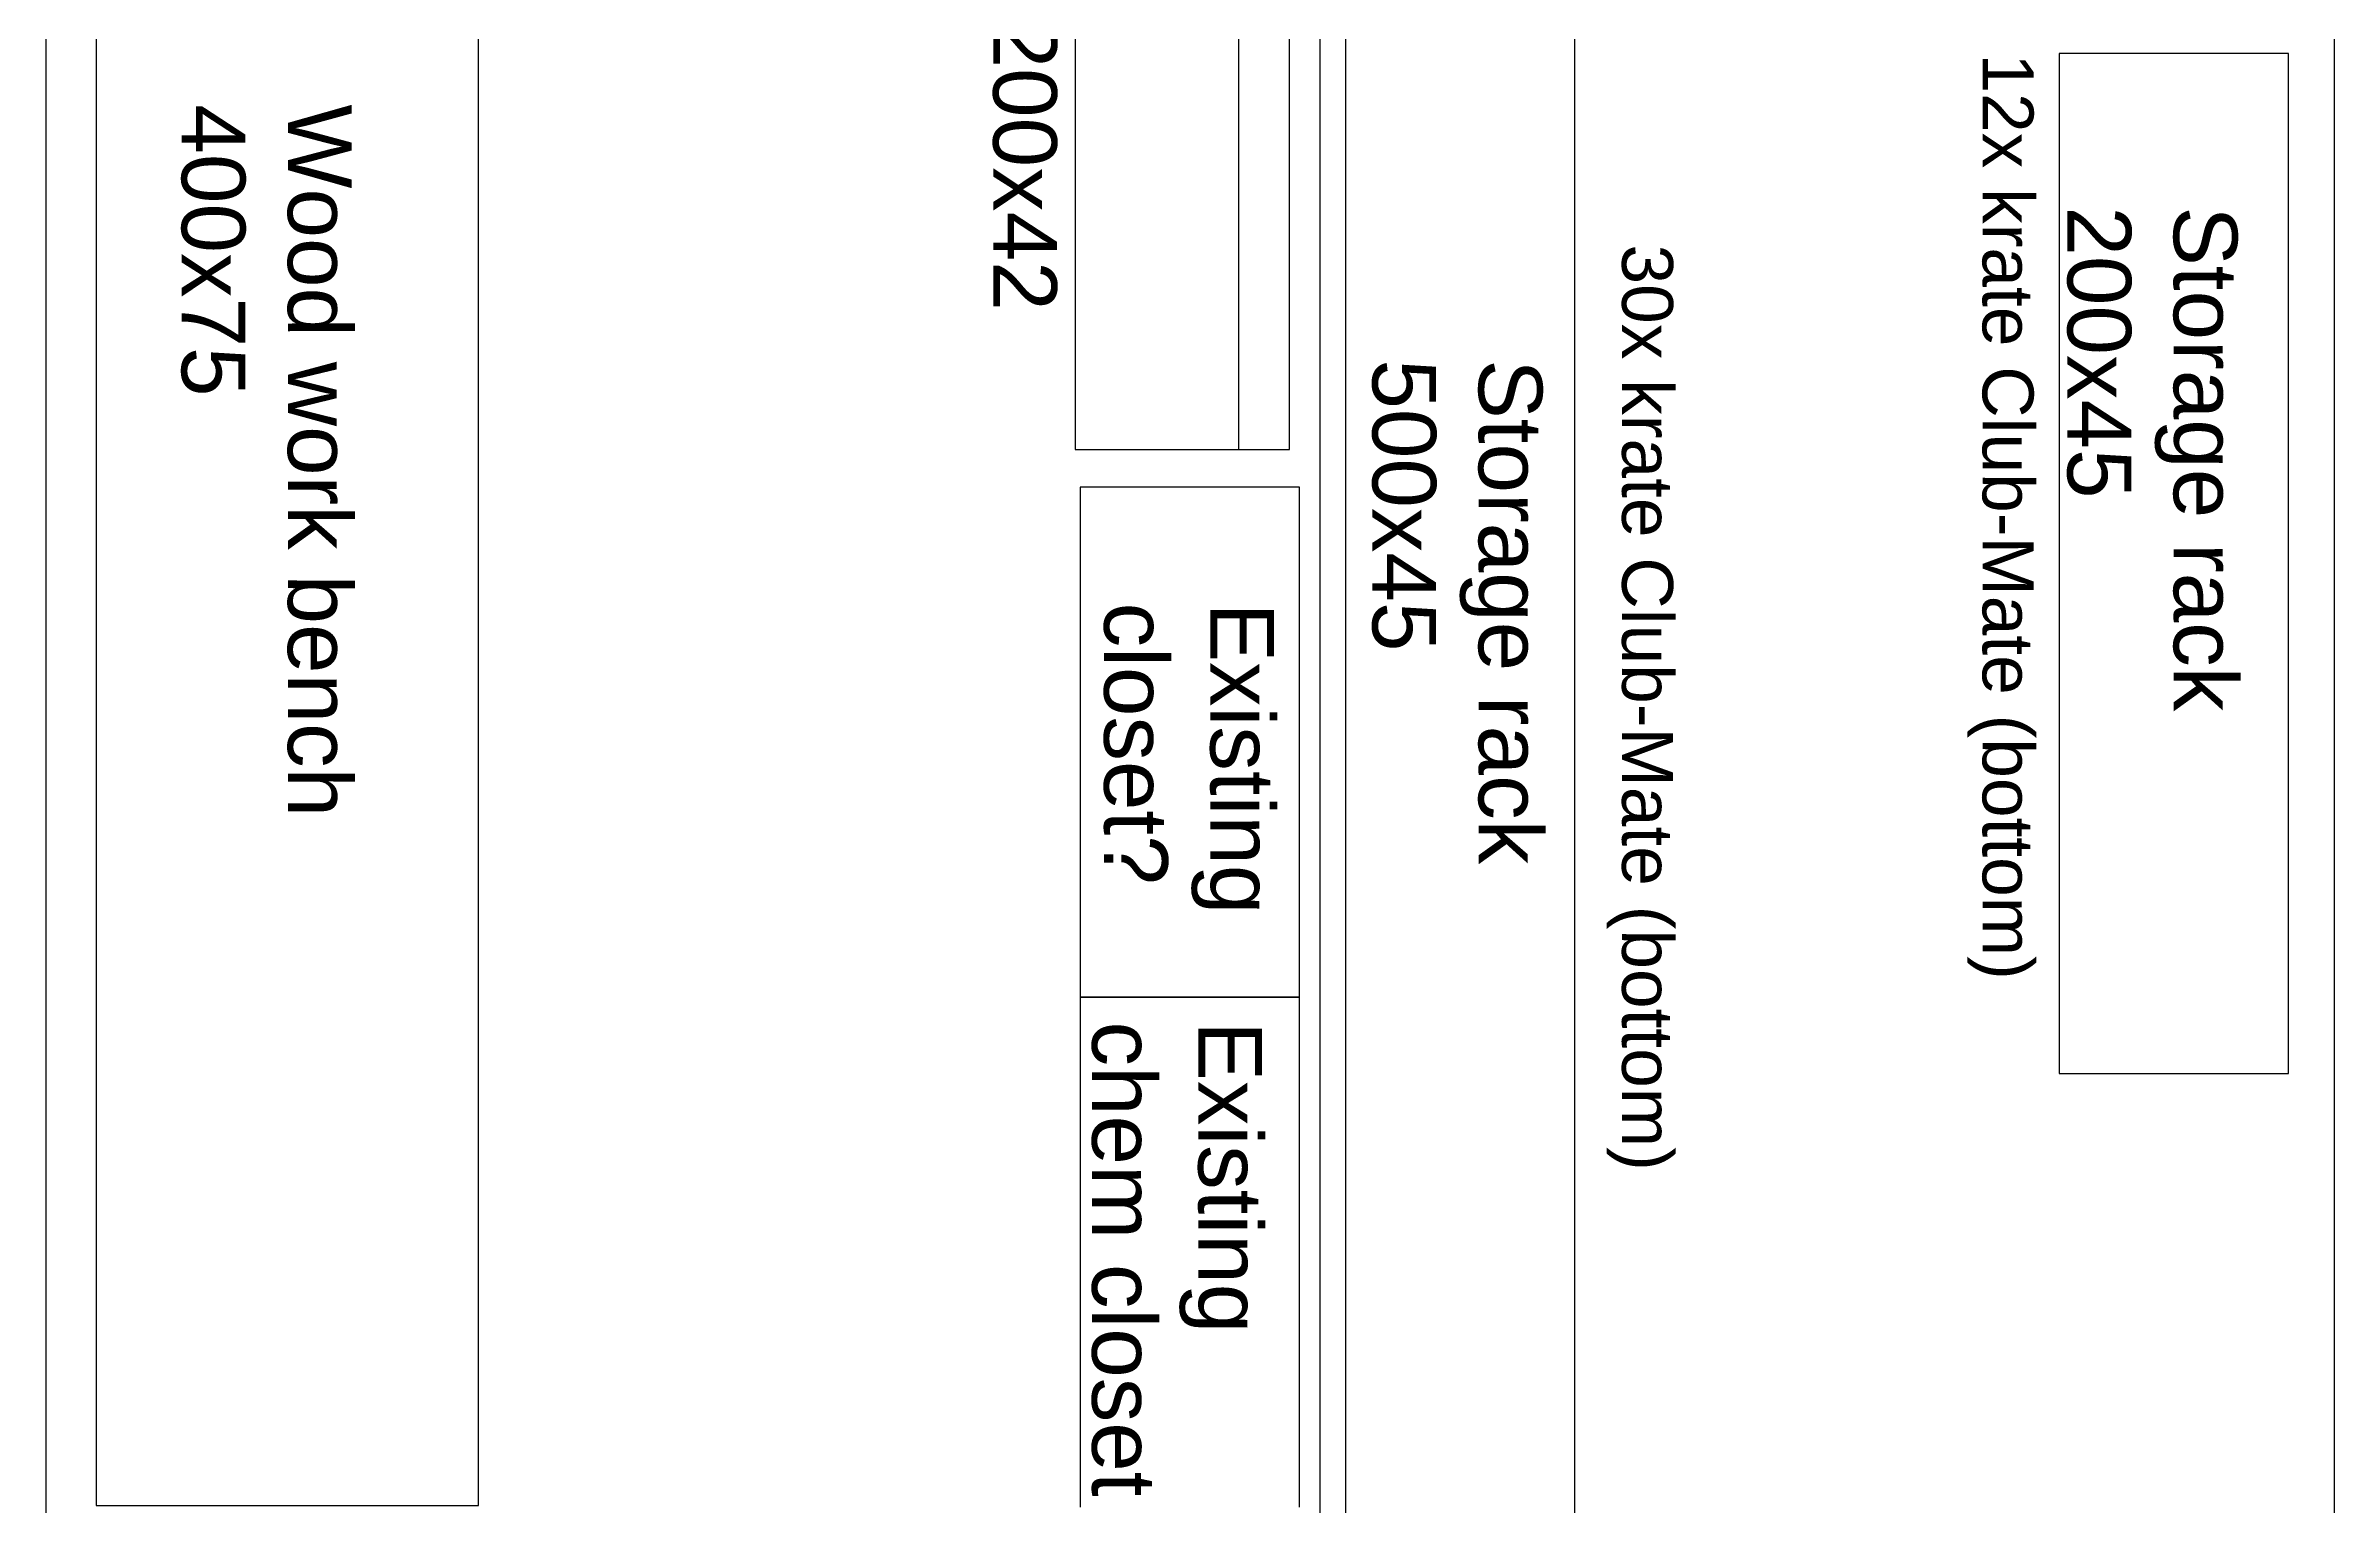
# Model space of a CAD drawing. Header units: centimetres. Extents: x 200 to 1750, y -1876 to 330.
# Drawn here: x 200 to 649, y -1614.9 to -1328.5 of the extents above; entities that cross this region are included whole.
import ezdxf

# ---------------------------------------------------------------- set-up
doc = ezdxf.new("R2010")
doc.units = ezdxf.units.CM
for name, color, linetype, lineweight, true_color in [('Chem stuff', 136, 'Continuous', 25, 0x008080), ('Kitchen', 178, 'Continuous', 25, 0x000000), ('Storage', 178, 'Continuous', 25, 0x000000), ('Walls', 178, 'Continuous', 25, 0x000000), ('Wood works', 178, 'Continuous', 25, 0x000000)]:
    doc.layers.add(name, color=color, linetype=linetype, lineweight=lineweight, true_color=true_color)
doc.styles.add('textstyle33', font='')
doc.styles.add('textstyle34', font='')
doc.styles.add('textstyle43', font='')
doc.styles.add('textstyle44', font='')
doc.styles.add('textstyle45', font='')
doc.styles.add('textstyle46', font='')
doc.styles.add('textstyle61', font='')
doc.styles.add('textstyle62', font='')
doc.styles.get('textstyle33').set_extended_font_data('Arial')
doc.styles.get('textstyle34').set_extended_font_data('Arial')
doc.styles.get('textstyle43').set_extended_font_data('Arial')
doc.styles.get('textstyle44').set_extended_font_data('Arial')
doc.styles.get('textstyle45').set_extended_font_data('Arial')
doc.styles.get('textstyle46').set_extended_font_data('Arial')
doc.styles.get('textstyle61').set_extended_font_data('Arial')
doc.styles.get('textstyle62').set_extended_font_data('Arial')

msp = doc.modelspace()

# ---------------------------------------------------------------- linework, layer by layer
at = {"layer": 'Chem stuff'}
for p, q in [((445.97, -1515.05), (402.97, -1515.05)), ((402.97, -1515.05), (402.97, -1615.05)), ((445.97, -1615.05), (445.97, -1515.05))]:
    msp.add_line(p, q, dxfattribs=at)
at = {"layer": 'Storage'}
for p, q in [((455, -1200), (455, -1700)), ((500, -1700), (500, -1200)), ((640, -1330), (595, -1330)), ((595, -1330), (595, -1530)), ((640, -1530), (640, -1330)), ((595, -1530), (640, -1530))]:
    msp.add_line(p, q, dxfattribs=at)
at = {"layer": 'Walls'}
for p, q in [((200, 200), (200, -1876)), ((649, -900), (649, -1775)), ((450, -1110), (450, -1785.91))]:
    msp.add_line(p, q, dxfattribs=at)
at = {"layer": 'Wood works'}
for p, q in [((401.99, -1207.69), (401.99, -1407.69)), ((433.99, -1207.69), (433.99, -1407.69)), ((443.99, -1407.69), (443.99, -1207.69)), ((443.99, -1407.69), (443.99, -1207.69)), ((209.9, -1214.72), (209.9, -1614.72)), ((284.9, -1614.72), (284.9, -1214.72)), ((401.99, -1407.69), (443.99, -1407.69)), ((433.99, -1407.69), (443.99, -1407.69)), ((445.97, -1415.05), (402.97, -1415.05)), ((402.97, -1415.05), (402.97, -1515.05)), ((445.97, -1515.05), (445.97, -1415.05)), ((402.97, -1515.05), (445.97, -1515.05)), ((209.9, -1614.72), (284.9, -1614.72))]:
    msp.add_line(p, q, dxfattribs=at)

# ---------------------------------------------------------------- texts
at = {"layer": 'Chem stuff', "insert": (438.63, -1519.83), "char_height": 1, "attachment_point": 1, "rotation": 270, "style": 'textstyle44'}
msp.add_mtext('\\H12.5;Existing \\Pchem closet', dxfattribs=at)
at = {"layer": 'Kitchen', "char_height": 1, "attachment_point": 1, "rotation": 270}
for s, insert, style in [('\\H10;12x krate Club-Mate (bottom)', (590, -1330), 'textstyle62'), ('\\H10;30x krate Club-Mate (bottom)', (519.27, -1367.47), 'textstyle61')]:
    msp.add_mtext(s, dxfattribs=dict(at, insert=insert, style=style))
at = {"layer": 'Storage', "char_height": 1, "attachment_point": 1, "rotation": 270}
for s, insert, style in [('\\H12.5;Storage rack\\P200x45', (630, -1360), 'textstyle33'), ('\\H12.5;Storage rack\\P500x45', (493.63, -1389.99), 'textstyle34')]:
    msp.add_mtext(s, dxfattribs=dict(at, insert=insert, style=style))
at = {"layer": 'Wood works', "char_height": 1, "attachment_point": 1, "rotation": 270}
for s, insert, style in [('\\H12.5;Tools wall with\\Pstorage below 200x42', (419.22, -1209.6), 'textstyle46'), ('\\H12.5;Wood work bench\\P400x75', (260, -1340), 'textstyle43'), ('\\H12.5;Existing\\Pcloset?', (440.99, -1437.69), 'textstyle45')]:
    msp.add_mtext(s, dxfattribs=dict(at, insert=insert, style=style))

doc.saveas('drawing.dxf')
